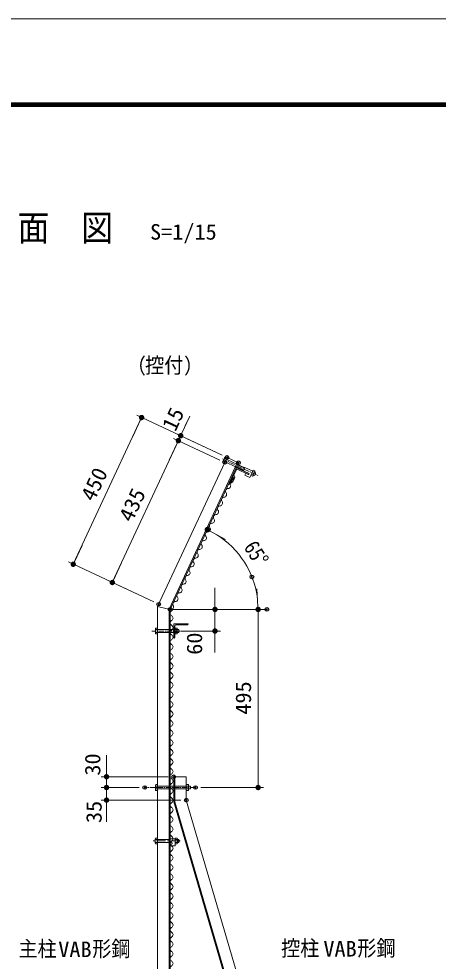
# Model space of a CAD drawing. Units: millimetres at full size. Extents: x -4455 to 4455, y -3150 to 3150.
# Drawn here: x 344 to 1511, y 531 to 3150 of the extents above; entities that cross this region are included whole.
import ezdxf
from ezdxf.enums import TextEntityAlignment as Align

# ---------------------------------------------------------------- set-up
doc = ezdxf.new("R2010")
doc.units = ezdxf.units.MM
doc.header["$LTSCALE"] = 20
doc.header["$PDMODE"] = 32
doc.header["$PDSIZE"] = 10
for name, pattern in [('DASHED', [7.5, 6, -1.5]), ('USER1', [2, 1.25, -0.25, 0.25, -0.25]), ('USER3', [1.125, 0.75, -0.125, 0.125, -0.125]), ('USER4', [4.7625, 3.175, -1.5875])]:
    doc.linetypes.add(name, pattern=pattern)
for name, color, linetype, lineweight in [('0-1_SUNPOU', 1, 'Continuous', 18), ('0-4_6文字', 3, 'Continuous', 18), ('0-5_1部材', 7, 'Continuous', 18), ('0-6_8部品', 7, 'Continuous', 18), ('0-A_5寸法', 1, 'Continuous', 18), ('0-C_2網', 4, 'Continuous', 18), ('0-D_AMI', 3, 'Continuous', 18), ('0-E_D-TTL', 7, 'Continuous', 18)]:
    doc.layers.add(name, color=color, linetype=linetype, lineweight=lineweight)
doc.layers.add('0-2_DEFPOINTS', color=7, linetype='Continuous')
doc.styles.add('ＭＳ ゴシック', font='')
doc.styles.get('ＭＳ ゴシック').set_extended_font_data('MS Gothic')

# ---------------------------------------------------------------- blocks, each defined once
blk = doc.blocks.new('M1')
at = {"layer": '0-1_SUNPOU'}
blk.add_line((-5, 0), (-38.58, 0), dxfattribs=at)
for points in [[(0, 0), (-5, 0), (-4.96, 0.63)], [(0, 0), (-4.96, -0.63), (-5, 0)], [(0, 0), (-4.96, 0.63), (-4.84, 1.24)], [(0, 0), (-4.84, -1.24), (-4.96, -0.63)], [(0, 0), (-4.84, 1.24), (-4.65, 1.84)], [(0, 0), (-4.65, -1.84), (-4.84, -1.24)], [(0, 0), (-4.65, 1.84), (-4.38, 2.41)], [(0, 0), (-4.38, -2.41), (-4.65, -1.84)], [(0, 0), (-4.38, 2.41), (-4.05, 2.94)], [(0, 0), (-4.05, -2.94), (-4.38, -2.41)], [(0, 0), (-4.05, 2.94), (-3.64, 3.42)], [(0, 0), (-3.64, -3.42), (-4.05, -2.94)], [(0, 0), (-3.64, 3.42), (-3.19, 3.85)], [(0, 0), (-3.19, -3.85), (-3.64, -3.42)], [(0, 0), (-3.19, 3.85), (-2.68, 4.22)], [(0, 0), (-2.68, -4.22), (-3.19, -3.85)], [(0, 0), (-2.68, 4.22), (-2.13, 4.52)], [(0, 0), (-2.13, -4.52), (-2.68, -4.22)], [(0, 0), (-2.13, 4.52), (-1.55, 4.76)], [(0, 0), (-1.55, -4.76), (-2.13, -4.52)], [(0, 0), (-1.55, 4.76), (-0.94, 4.91)], [(0, 0), (-0.94, -4.91), (-1.55, -4.76)], [(0, 0), (-0.94, 4.91), (-0.31, 4.99)], [(0, 0), (-0.31, -4.99), (-0.94, -4.91)], [(0, 0), (-0.31, 4.99), (0.31, 4.99)], [(0, 0), (0.31, -4.99), (-0.31, -4.99)], [(0, 0), (0.31, 4.99), (0.94, 4.91)], [(0, 0), (0.94, 4.91), (1.55, 4.76)], [(0, 0), (1.55, 4.76), (2.13, 4.52)], [(0, 0), (2.13, 4.52), (2.68, 4.22)], [(0, 0), (2.68, 4.22), (3.19, 3.85)], [(0, 0), (3.19, 3.85), (3.64, 3.42)], [(0, 0), (3.64, 3.42), (4.05, 2.94)], [(0, 0), (4.05, 2.94), (4.38, 2.41)], [(0, 0), (4.38, 2.41), (4.65, 1.84)], [(0, 0), (4.65, 1.84), (4.84, 1.24)], [(0, 0), (4.84, 1.24), (4.96, 0.63)], [(0, 0), (4.96, 0.63), (5, 0)], [(0, 0), (0.94, -4.91), (0.31, -4.99)], [(0, 0), (1.55, -4.76), (0.94, -4.91)], [(0, 0), (2.13, -4.52), (1.55, -4.76)], [(0, 0), (2.68, -4.22), (2.13, -4.52)], [(0, 0), (3.19, -3.85), (2.68, -4.22)], [(0, 0), (3.64, -3.42), (3.19, -3.85)], [(0, 0), (4.05, -2.94), (3.64, -3.42)], [(0, 0), (4.38, -2.41), (4.05, -2.94)], [(0, 0), (4.65, -1.84), (4.38, -2.41)], [(0, 0), (4.84, -1.24), (4.65, -1.84)], [(0, 0), (4.96, -0.63), (4.84, -1.24)], [(0, 0), (5, 0), (4.96, -0.63)]]:
    blk.add_solid(points, dxfattribs=at)
blk = doc.blocks.new('NAMIX13')
at = {"layer": '0-D_AMI'}
for centre, start, end in [((-71.1, -133.3), 298.07249, 61.92751), ((71.1, -400), 118.07249, 241.92751), ((71.1, -933.3), 118.07249, 241.92751), ((-71.1, -666.7), 298.07249, 61.92751), ((71.1, -1466.7), 118.07249, 241.92751), ((-71.1, -1200), 298.07249, 61.92751), ((71.1, -2000), 118.07249, 241.92751), ((-71.1, -1733.3), 298.07249, 61.92751), ((71.1, -2533.3), 118.07249, 241.92751), ((-71.1, -2266.7), 298.07249, 61.92751), ((71.1, -3066.7), 118.07249, 241.92751), ((-71.1, -2800), 298.07249, 61.92751), ((71.1, -3600), 118.07249, 241.92751), ((-71.1, -3333.3), 298.07249, 61.92751), ((71.1, -4133.3), 118.07249, 241.92751), ((-71.1, -3866.7), 298.07249, 61.92751), ((71.1, -4666.7), 118.07249, 241.92751), ((-71.1, -4400), 298.07249, 61.92751), ((71.1, -5200), 118.07249, 241.92751), ((-71.1, -4933.3), 298.07249, 61.92751), ((71.1, -5733.3), 118.07249, 241.92751), ((-71.1, -5466.7), 298.07249, 61.92751)]:
    blk.add_arc(centre, 151.1, start, end, dxfattribs=at)
blk = doc.blocks.new('NAMIX5')
at = {"layer": '0-D_AMI'}
for centre, start, end in [((35.6, -200), 118.07249, 241.92751), ((-35.6, -66.7), 298.07249, 61.92751), ((35.6, -466.7), 118.07249, 241.92751), ((-35.6, -333.3), 298.07249, 61.92751), ((35.6, -733.3), 118.07249, 241.92751), ((-35.6, -600), 298.07249, 61.92751), ((35.6, -1000), 118.07249, 241.92751), ((-35.6, -866.7), 298.07249, 61.92751), ((35.6, -1266.7), 118.07249, 241.92751), ((-35.6, -1133.3), 298.07249, 61.92751)]:
    blk.add_arc(centre, 75.6, start, end, dxfattribs=at)
blk = doc.blocks.new('NAMI')
at = {"layer": '0-D_AMI'}
for centre, start, end in [((-71.1, -133.3), 298.07249, 61.92751), ((71.1, -400), 118.07249, 241.92751)]:
    blk.add_arc(centre, 151.1, start, end, dxfattribs=at)

msp = doc.modelspace()

# ---------------------------------------------------------------- linework, layer by layer
at = {"layer": '0-2_DEFPOINTS'}
for p in [(788.32, 1977.64), (917.33, 1917.48), (917.33, 1917.48), (923.67, 1931.07), (923.67, 1931.07), (955.4, 1916.28), (495.72, 1634.11), (992.83, 1598.87), (604.48, 1583.4), (733.5, 1523.23), (765.22, 1508.44), (765.22, 1508.44), (1034.63, 1508.44), (779.69, 1448.44), (890.14, 1448.44), (775.22, 1043.44), (588.37, 1013.44), (694.62, 1013.44), (836.03, 1013.44), (1010.14, 1013.44), (588.37, 978.44), (810.22, 978.44)]:
    msp.add_point(p, dxfattribs=at)
at = {"layer": '0-5_1部材'}
for p, q in [((730.22, 1516.2), (923.67, 1931.07)), ((762.22, 1509.11), (952.68, 1917.55)), ((765.22, 1508.44), (955.4, 1916.28)), ((923.67, 1931.07), (955.4, 1916.28)), ((730.22, 1516.2), (730.22, -651.56)), ((730.22, 1516.2), (765.22, 1508.44)), ((762.22, 1509.11), (762.22, -651.56)), ((765.22, 1508.44), (765.22, -651.56)), ((775.22, 1468.44), (775.22, 1428.44)), ((775.22, 1468.44), (815.22, 1468.44)), ((815.22, 1468.44), (815.22, 1467.44)), ((778.22, 1462.44), (778.22, 1430.44)), ((813.22, 1465.44), (781.22, 1465.44)), ((775.22, 1428.44), (776.22, 1428.44)), ((810.22, 1043.44), (775.22, 1043.44)), ((775.22, 1043.44), (775.22, 973.29)), ((778.22, 1043.44), (778.22, 973.74)), ((810.22, 1043.44), (810.22, 978.44)), ((775.22, 973.29), (1165.22, -356.71)), ((778.22, 973.74), (1168.22, -356.26)), ((810.22, 978.44), (1200.22, -351.56))]:
    msp.add_line(p, q, dxfattribs=at)
at = {"layer": '0-5_1部材', "color": 1, "linetype": 'USER3'}
msp.add_line((836.03, 1013.44), (694.62, 1013.44), dxfattribs=at)
at = {"layer": '0-5_1部材'}
for centre, radius, start, end in [((813.22, 1467.44), 2, 270, 0), ((781.22, 1462.44), 3, 90, 179.99992), ((776.22, 1430.44), 2, 270, 0)]:
    msp.add_arc(centre, radius, start, end, dxfattribs=at)
at = {"layer": '0-6_8部品', "color": 1, "linetype": 'USER3'}
for p, q in [((910.56, 1926.83), (1009.71, 1880.6)), ((792.97, 1448.44), (714.41, 1448.44))]:
    msp.add_line(p, q, dxfattribs=at)
at = {"layer": '0-6_8部品'}
for p, q in [((911.62, 1918.46), (917.47, 1931.02)), ((911.62, 1918.46), (911.72, 1917.23)), ((916.24, 1915.12), (911.72, 1917.23)), ((917.93, 1918.75), (913.41, 1920.85)), ((921.31, 1926), (916.79, 1928.1)), ((917.47, 1931.02), (918.49, 1931.73)), ((923, 1929.63), (918.49, 1931.73)), ((949.87, 1897.34), (935.5, 1866.53)), ((949.69, 1904.05), (969.63, 1894.75)), ((950.87, 1901.84), (985.31, 1885.78)), ((951.87, 1898.07), (982.68, 1883.7)), ((953.07, 1911.3), (973.01, 1902)), ((973.43, 1902.91), (969.21, 1893.84)), ((969.21, 1893.84), (985.52, 1886.24)), ((973.43, 1902.91), (995.18, 1892.76)), ((973.56, 1881.88), (975.88, 1886.87)), ((984.67, 1884.42), (985.52, 1886.23)), ((996.45, 1895.48), (989.69, 1880.98)), ((994.76, 1891.85), (991.38, 1884.61)), ((994.76, 1891.85), (999.32, 1889.73)), ((996.45, 1895.48), (1000.96, 1893.38)), ((1001.07, 1892.14), (1000.97, 1893.38)), ((939.33, 1863.11), (926.77, 1854.89)), ((936.97, 1865.15), (929.17, 1860.05)), ((932.15, 1866.43), (933.51, 1865.8)), ((941.62, 1875.12), (936.97, 1865.15)), ((944.34, 1873.85), (939.33, 1863.11)), ((941.62, 1875.12), (944.34, 1873.85)), ((987.15, 1875.54), (973.56, 1881.88)), ((989.69, 1880.98), (987.15, 1875.54)), ((989.69, 1880.98), (994.2, 1878.87)), ((991.38, 1884.61), (995.89, 1882.5)), ((724.62, 1455.37), (725.24, 1456.44)), ((724.62, 1441.51), (724.62, 1455.37)), ((724.62, 1441.51), (725.24, 1440.44)), ((730.22, 1456.44), (725.24, 1456.44)), ((730.22, 1452.44), (725.24, 1452.44)), ((730.22, 1444.44), (725.24, 1444.44)), ((730.22, 1440.44), (730.22, 1456.44)), ((765.22, 1452.44), (778.22, 1452.44)), ((765.22, 1444.44), (778.22, 1444.44)), ((778.22, 1440.44), (778.22, 1456.44)), ((778.22, 1456.44), (784, 1456.44)), ((778.22, 1452.44), (784, 1452.44)), ((778.22, 1444.44), (784, 1444.44)), ((784.62, 1455.37), (784, 1456.44)), ((784.62, 1441.51), (784, 1440.44)), ((784.62, 1441.51), (784.62, 1455.37)), ((789.69, 1452.44), (784.62, 1452.44)), ((789.69, 1444.44), (784.62, 1444.44)), ((789.69, 1444.44), (789.69, 1452.44)), ((730.22, 1440.44), (725.24, 1440.44)), ((778.22, 1440.44), (784, 1440.44)), ((724.62, 1020.37), (725.24, 1021.44)), ((724.62, 1006.52), (724.62, 1020.37)), ((724.62, 1006.52), (725.24, 1005.44)), ((730.22, 1021.44), (725.24, 1021.44)), ((730.22, 1017.44), (725.24, 1017.44)), ((730.22, 1009.44), (725.24, 1009.44)), ((730.22, 1005.44), (725.24, 1005.44)), ((730.22, 1005.44), (730.22, 1021.44)), ((765.22, 1017.44), (775.22, 1017.44)), ((765.22, 1009.44), (775.22, 1009.44)), ((810.22, 1005.44), (810.22, 1021.44)), ((810.22, 1021.44), (816, 1021.44)), ((810.22, 1017.44), (816, 1017.44)), ((810.22, 1009.44), (816, 1009.44)), ((810.22, 1005.44), (816, 1005.44)), ((816.62, 1020.37), (816, 1021.44)), ((816.62, 1006.52), (816, 1005.44)), ((816.62, 1006.52), (816.62, 1020.37)), ((821.69, 1017.44), (816.62, 1017.44)), ((821.69, 1009.44), (816.62, 1009.44)), ((821.69, 1009.44), (821.69, 1017.44)), ((723.82, 870.79), (724.93, 872.71)), ((723.82, 858.95), (723.82, 870.79)), ((724.5, 868.87), (730.22, 868.87)), ((724.93, 872.71), (730.22, 872.71)), ((730.22, 857.03), (730.22, 872.71)), ((765.22, 871.19), (765.22, 860.69)), ((765.22, 871.19), (779.42, 871.19)), ((779.42, 857.03), (779.42, 872.71)), ((779.42, 871.19), (779.42, 851.19)), ((785.13, 868.87), (779.42, 868.87)), ((785.82, 858.95), (785.82, 870.79)), ((785.82, 868.87), (789.37, 868.87)), ((789.37, 860.87), (789.37, 868.87)), ((723.82, 858.95), (724.93, 857.03)), ((724.5, 860.87), (730.22, 860.87)), ((724.93, 857.03), (730.22, 857.03)), ((765.22, 860.69), (769.17, 860.69)), ((765.22, 856.19), (769.17, 856.19)), ((765.22, 856.19), (765.22, 851.19)), ((765.22, 851.19), (779.42, 851.19)), ((785.13, 860.87), (779.42, 860.87)), ((784.71, 857.03), (779.42, 857.03)), ((785.82, 858.95), (784.71, 857.03)), ((785.82, 860.87), (789.37, 860.87))]:
    msp.add_line(p, q, dxfattribs=at)
at = {"layer": '0-6_8部品', "color": 3, "linetype": 'USER4'}
for p, q in [((917.93, 1918.75), (949.56, 1904.11)), ((921.31, 1926), (952.94, 1911.36)), ((730.22, 1452.44), (765.22, 1452.44)), ((730.22, 1444.44), (765.22, 1444.44)), ((730.22, 1017.44), (765.22, 1017.44)), ((730.22, 1009.44), (765.22, 1009.44)), ((775.22, 1017.44), (810.22, 1017.44)), ((775.22, 1009.44), (810.22, 1009.44)), ((730.22, 868.87), (765.22, 868.87))]:
    msp.add_line(p, q, dxfattribs=at)
at = {"layer": '0-6_8部品', "color": 4}
for p, q in [((950.03, 1904.77), (969.97, 1895.47)), ((952.73, 1910.57), (972.67, 1901.27))]:
    msp.add_line(p, q, dxfattribs=at)
at = {"layer": '0-6_8部品', "color": 1, "linetype": 'USER1'}
msp.add_line((792.84, 864.87), (714.35, 864.87), dxfattribs=at)
at = {"layer": '0-6_8部品', "color": 1}
for p, q in [((785.82, 868.07), (789.78, 868.07)), ((785.82, 861.67), (789.78, 861.67))]:
    msp.add_line(p, q, dxfattribs=at)
at = {"layer": '0-6_8部品', "color": 3, "linetype": 'DASHED'}
msp.add_line((730.22, 860.87), (765.22, 860.87), dxfattribs=at)
at = {"layer": '0-6_8部品'}
for points in [[(1001.07, 1892.14), (995.22, 1879.58), (994.2, 1878.87)], [(785.82, 870.79), (784.71, 872.71), (779.42, 872.71)]]:
    msp.add_lwpolyline(points, dxfattribs=at)
for centre, radius, start, end in [((918.17, 1915.41), 7.23, 131.11235, 155.00092), ((926.5, 1919.17), 13.19, 137.35573, 172.65509), ((924.02, 1927.96), 7.23, 155.00224, 178.88522), ((950.02, 1900.03), 2, 64.99207, 154.99219), ((951.23, 1896.71), 1.5, 65.00722, 155.00732), ((995.34, 1887.02), 7.61, 269.02866, 41.50311), ((985.12, 1892.07), 14.39, 318.38929, 350.69312), ((994.52, 1895.2), 7.27, 311.37286, 335.0017), ((934.14, 1867.16), 1.5, 245.00729, 334.99213), ((983.31, 1885.06), 1.5, 245.00729, 334.96823), ((988.66, 1882.64), 7.23, 334.99903, 358.96354), ((731.85, 1455.37), 7.23, 179.99992, 203.88486), ((737.81, 1448.44), 13.19, 162.35463, 197.65355), ((731.85, 1441.51), 7.23, 156.1122, 179.99992), ((777.39, 1455.37), 7.23, 336.12625, 0), ((771.37, 1448.45), 13.25, 342.41266, 17.55417), ((777.39, 1441.51), 7.23, 0, 23.88957), ((731.85, 1020.37), 7.23, 179.99992, 203.88486), ((737.81, 1013.44), 13.19, 162.35463, 197.65355), ((731.85, 1006.52), 7.23, 156.1122, 179.99992), ((809.39, 1020.37), 7.23, 336.12625, 0), ((803.37, 1013.45), 13.25, 342.41266, 17.55417), ((809.39, 1006.52), 7.23, 0, 23.88957), ((726.85, 870.79), 3.03, 180, 219.3382), ((735.82, 864.87), 12, 160.52878, 199.47122), ((782.79, 870.79), 3.03, 320.6618, 0), ((773.82, 864.87), 12, 340.52878, 19.47122), ((782.44, 864.87), 8, 330, 30), ((726.85, 858.95), 3.03, 140.6618, 180), ((769.17, 858.44), 2.25, 270, 90), ((782.79, 858.95), 3.03, 0, 39.3382)]:
    msp.add_arc(centre, radius, start, end, dxfattribs=at)
at = {"layer": '0-A_5寸法'}
for p, q in [((910.08, 1937.41), (672.31, 2048.29)), ((807.34, 2018.42), (820.01, 2045.61)), ((685.9, 2041.95), (495.72, 1634.11)), ((910.08, 1937.41), (781.06, 1997.57)), ((794.66, 1991.23), (788.32, 1977.64)), ((788.32, 1977.64), (604.48, 1583.4)), ((903.74, 1923.82), (774.72, 1983.98)), ((903.74, 1923.82), (774.72, 1983.98)), ((775.64, 1950.45), (762.96, 1923.26)), ((719.9, 1529.57), (482.13, 1640.45)), ((719.9, 1529.57), (590.89, 1589.73)), ((890.14, 1538.44), (890.14, 1568.44)), ((765.22, 1508.44), (1034.63, 1508.44)), ((780.22, 1508.44), (905.14, 1508.44)), ((780.22, 1508.44), (1025.14, 1508.44)), ((890.14, 1508.44), (890.14, 1448.44)), ((1010.14, 1508.44), (1010.14, 1013.44)), ((794.69, 1448.44), (905.14, 1448.44)), ((890.14, 1418.44), (890.14, 1388.44)), ((588.37, 1073.44), (588.37, 1103.44)), ((588.37, 1043.44), (588.37, 1073.44)), ((760.22, 1043.44), (573.37, 1043.44)), ((588.37, 1043.44), (588.37, 1013.44)), ((679.62, 1013.44), (573.37, 1013.44)), ((679.62, 1013.44), (573.37, 1013.44)), ((588.37, 1013.44), (588.37, 978.44)), ((851.03, 1013.44), (1025.14, 1013.44)), ((795.22, 978.44), (573.37, 978.44)), ((588.37, 983.44), (588.37, 953.44)), ((588.37, 948.44), (588.37, 918.44))]:
    msp.add_line(p, q, dxfattribs=at)
msp.add_arc((765.22, 1508.44), 244.92, 7.02254, 57.97755, dxfattribs=at)
at = {"layer": '0-C_2網', "color": 3}
msp.add_arc((761.87, 1515.13), 13.05, 305.3405, 14.52723, dxfattribs=at)
at = {"layer": '0-D_AMI'}
for centre, start, end in [((938.32, 1861.29), 93.07249, 216.92751), ((937.51, 1876.38), 273.07249, 36.92751), ((927.05, 1837.13), 93.07249, 216.92751), ((926.24, 1852.21), 273.07249, 36.92751), ((903.7, 1803.88), 273.07249, 36.92751), ((915.78, 1812.96), 93.07249, 216.92751), ((914.97, 1828.05), 273.07249, 36.92751), ((904.51, 1788.79), 93.07249, 216.92751), ((772.97, 1497.81), 118.07249, 241.92751)]:
    msp.add_arc(centre, 7.56, start, end, dxfattribs=at)
at = {"layer": '0-E_D-TTL', "color": 2}
msp.add_lwpolyline([(-4454.9, 3150.21), (4454.8, 3150.21), (4454.8, -3150.21), (-4454.9, -3150.21)], close=True, dxfattribs=at)
at = {"layer": '0-E_D-TTL'}
for points in [[(-4168.52, 2916.87), (4168.41, 2916.87), (4168.41, -2916.87), (-4168.52, -2916.87)], [(-4165.87, 2914.21), (4165.76, 2914.21), (4165.76, -2914.21), (-4165.87, -2914.21)], [(-4163.21, 2911.56), (4163.11, 2911.56), (4163.11, -2911.56), (-4163.21, -2911.56)], [(-4160.56, 2908.91), (4160.46, 2908.91), (4160.46, -2908.91), (-4160.56, -2908.91)], [(-4157.91, 2906.26), (4157.81, 2906.26), (4157.81, -2906.26), (-4157.91, -2906.26)]]:
    msp.add_lwpolyline(points, close=True, dxfattribs=at)

# ---------------------------------------------------------------- block references
at = {"layer": '0-A_5寸法', "xscale": 1.5, "yscale": 1.5}
for p, rotation in [((685.9, 2041.95), 65.00003), ((794.66, 1991.23), 245.00003), ((788.32, 1977.64), 65.00003), ((788.32, 1977.64), 65.00003), ((868.72, 1730.41), 151.48883), ((495.72, 1634.11), 245.00003), ((604.48, 1583.4), 245.00003), ((890.14, 1508.44), 270), ((1010.14, 1508.44), 273.51127), ((1010.14, 1508.44), 90), ((890.14, 1448.44), 90), ((588.37, 1043.44), 270), ((588.37, 1013.44), 270), ((1010.14, 1013.44), 270), ((588.37, 1013.44), 90), ((588.37, 978.44), 90)]:
    msp.add_blockref('M1', p, dxfattribs=dict(at, rotation=rotation))
at = {"layer": '0-C_2網', "xscale": 0.05, "yscale": 0.05, "rotation": 335}
msp.add_blockref('NAMIX13', (898.47, 1784.25), dxfattribs=at)
at = {"layer": '0-C_2網'}
for name, p, xscale, yscale in [('NAMI', (769.42, 1491.15), 0.05, 0.05), ('NAMIX5', (769.42, 1464.48), 0.1, 0.1), ('NAMIX13', (769.42, 1331.15), 0.05, 0.05), ('NAMIX13', (769.42, 1037.81), 0.05, 0.05), ('NAMIX13', (769.42, 744.48), 0.05, 0.05)]:
    msp.add_blockref(name, p, dxfattribs=dict(at, xscale=xscale, yscale=yscale))

# ---------------------------------------------------------------- texts
at = {"layer": '0-4_6文字', "color": 7, "style": 'ＭＳ ゴシック', "width": 0.9}
msp.add_text('側\u3000面\u3000図', height=72.14, dxfattribs=at).set_placement((163.84, 2511.4), align=Align.BOTTOM_LEFT)
at = {"layer": '0-4_6文字', "style": 'ＭＳ ゴシック'}
for s, width, p in [('S=1/15', 1.05, (709.44, 2523.41)), ('（ \u3000 ）', 0.9, (644.75, 2151.04)), ('控付', 0.9, (695.73, 2152.67)), ('主柱', 0.9, (343.27, 530.71)), ('VAB', 1.05, (454.07, 528.99)), ('形鋼', 0.9, (548.54, 530.71)), ('控柱', 0.9, (1074.07, 532.18)), ('VAB', 1.05, (1191.76, 530.61)), ('形鋼', 0.9, (1286.23, 532.33))]:
    msp.add_text(s, height=43.26, dxfattribs=dict(at, width=width)).set_placement(p, align=Align.BOTTOM_LEFT)
at = {"layer": '0-A_5寸法', "color": 3, "style": 'ＭＳ ゴシック'}
for s, rotation, width, p in [('15', 65, 1.05, (791.65, 1995.01)), ('450', 65, 1.05, (565.75, 1800.07)), ('435', 65, 1.05, (671.33, 1742.55)), ('65°', 302.5, 0.85, (957.66, 1674.62)), ('60', 90, 1.05, (867.43, 1382.44)), ('495', 90, 1.05, (1003.46, 1215.94)), ('30', 90, 1.05, (584.16, 1046.59)), ('35', 90, 1.05, (587.83, 914.69))]:
    msp.add_text(s, height=43.26, rotation=rotation, dxfattribs=dict(at, width=width)).set_placement(p, align=Align.BOTTOM_LEFT)

doc.saveas('drawing.dxf')
